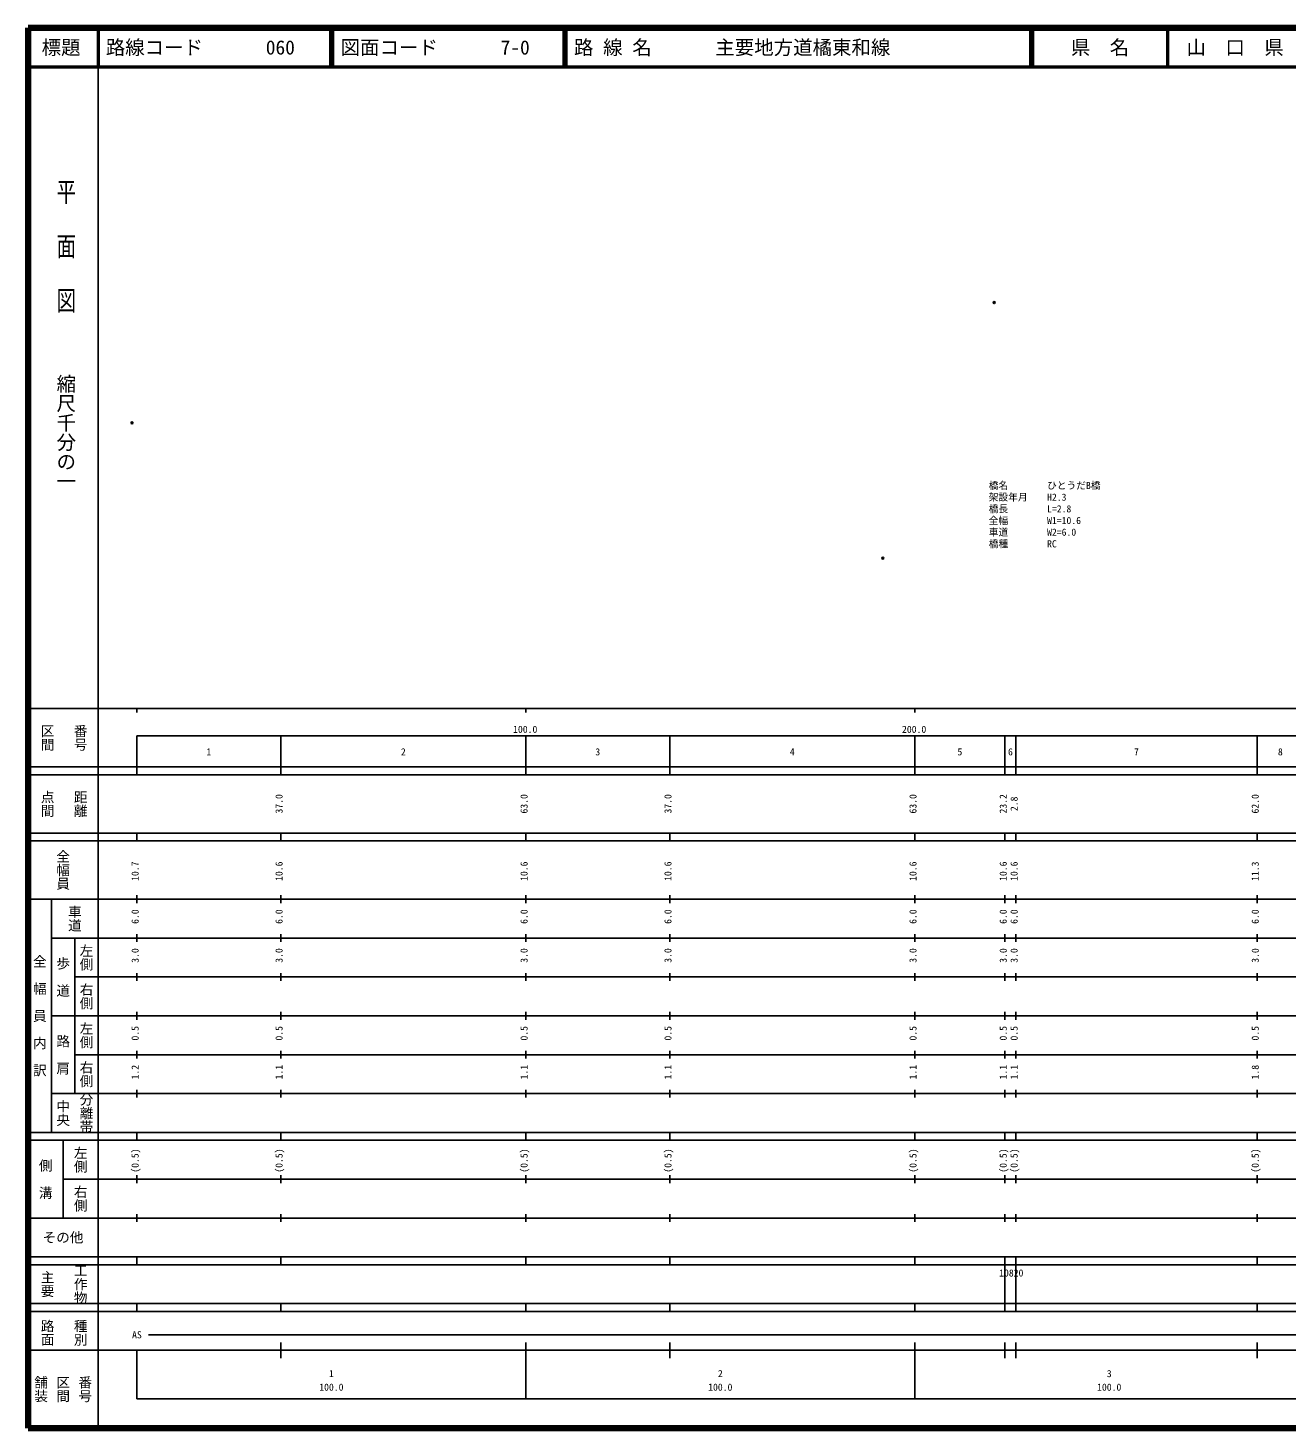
# Model space of a CAD drawing. Units: millimetres on the paper, with parts at other scales. Extents: x 40 to 680, y 20 to 380.
# Drawn here: x 40 to 363.7, y 20 to 380 of the extents above; entities that cross this region are included whole.
import ezdxf
from ezdxf.enums import TextEntityAlignment as Align

# ---------------------------------------------------------------- set-up
doc = ezdxf.new("R2010")
doc.units = ezdxf.units.MM
doc.header["$PDMODE"] = 32
doc.header["$PDSIZE"] = 0.5
for name, color, linetype in [('M-OTRS', 6, 'Continuous'), ('M-STR-HTXT', 7, 'Continuous'), ('M-TTL-TXT', 7, 'Continuous')]:
    doc.layers.add(name, color=color, linetype=linetype)
for name, color, linetype, lineweight in [('M-TTL', 2, 'Continuous', 140), ('M-TTL-BAND', 7, 'Continuous', 25), ('M-TTL-LINE', 7, 'Continuous', 50)]:
    doc.layers.add(name, color=color, linetype=linetype, lineweight=lineweight)
doc.styles.add('@ＭＳ ゴシック', font='')
doc.styles.add('ＭＳ ゴシック', font='')
doc.styles.get('@ＭＳ ゴシック').set_extended_font_data('@MS Gothic')
doc.styles.get('ＭＳ ゴシック').set_extended_font_data('MS Gothic')

msp = doc.modelspace()

# ---------------------------------------------------------------- linework, layer by layer
at = {"layer": 'M-OTRS'}
for p in [(288.447, 309.396), (66.739, 278.501), (259.762, 243.673)]:
    msp.add_point(p, dxfattribs=at)
at = {"layer": 'M-TTL'}
for p, q in [((40, 380), (40, 20)), ((680, 380), (40, 380)), ((40, 20), (680, 20))]:
    msp.add_line(p, q, dxfattribs=at)
at = {"layer": 'M-TTL-BAND'}
for p, q in [((58, 370), (58, 20)), ((40, 205), (579, 205)), ((68, 205), (68, 204)), ((168, 205), (168, 204)), ((268, 205), (268, 204)), ((68, 198), (579, 198)), ((68, 198), (68, 188)), ((105, 188), (105, 198)), ((168, 188), (168, 198)), ((205, 188), (205, 198)), ((268, 188), (268, 198)), ((291.2, 188), (291.2, 198)), ((294, 188), (294, 198)), ((356, 188), (356, 198)), ((40, 190), (579, 190)), ((40, 188), (579, 188)), ((40, 173), (579, 173)), ((68, 171), (68, 173)), ((105, 171), (105, 173)), ((168, 171), (168, 173)), ((205, 171), (205, 173)), ((268, 171), (268, 173)), ((291.2, 171), (291.2, 173)), ((294, 171), (294, 173)), ((356, 171), (356, 173)), ((40, 171), (579, 171)), ((40, 156), (579, 156)), ((46, 96), (46, 156)), ((68, 155), (68, 157)), ((105, 155), (105, 157)), ((168, 155), (168, 157)), ((205, 155), (205, 157)), ((268, 155), (268, 157)), ((291.2, 155), (291.2, 157)), ((294, 155), (294, 157)), ((356, 155), (356, 157)), ((46, 146), (579, 146)), ((52, 146), (52, 106)), ((68, 145), (68, 147)), ((105, 145), (105, 147)), ((168, 145), (168, 147)), ((205, 145), (205, 147)), ((268, 145), (268, 147)), ((291.2, 145), (291.2, 147)), ((294, 145), (294, 147)), ((356, 145), (356, 147)), ((68, 135), (68, 137)), ((105, 135), (105, 137)), ((168, 135), (168, 137)), ((205, 135), (205, 137)), ((268, 135), (268, 137)), ((291.2, 135), (291.2, 137)), ((294, 135), (294, 137)), ((356, 135), (356, 137)), ((52, 136), (579, 136)), ((46, 126), (579, 126)), ((68, 125), (68, 127)), ((105, 125), (105, 127)), ((168, 125), (168, 127)), ((205, 125), (205, 127)), ((268, 125), (268, 127)), ((291.2, 125), (291.2, 127)), ((294, 125), (294, 127)), ((356, 125), (356, 127)), ((52, 116), (579, 116)), ((68, 115), (68, 117)), ((105, 115), (105, 117)), ((168, 115), (168, 117)), ((205, 115), (205, 117)), ((268, 115), (268, 117)), ((291.2, 115), (291.2, 117)), ((294, 115), (294, 117)), ((356, 115), (356, 117)), ((46, 106), (579, 106)), ((68, 105), (68, 107)), ((105, 105), (105, 107)), ((168, 105), (168, 107)), ((205, 105), (205, 107)), ((268, 105), (268, 107)), ((291.2, 105), (291.2, 107)), ((294, 105), (294, 107)), ((356, 105), (356, 107)), ((40, 96), (579, 96)), ((40, 94), (579, 94)), ((49, 94), (49, 74)), ((68, 94), (68, 96)), ((105, 94), (105, 96)), ((168, 94), (168, 96)), ((205, 94), (205, 96)), ((268, 94), (268, 96)), ((291.2, 94), (291.2, 96)), ((294, 94), (294, 96)), ((356, 94), (356, 96)), ((49, 84), (579, 84)), ((68, 83), (68, 85)), ((105, 83), (105, 85)), ((168, 83), (168, 85)), ((205, 83), (205, 85)), ((268, 83), (268, 85)), ((291.2, 83), (291.2, 85)), ((294, 83), (294, 85)), ((356, 83), (356, 85)), ((40, 74), (579, 74)), ((68, 73), (68, 75)), ((105, 73), (105, 75)), ((168, 73), (168, 75)), ((205, 73), (205, 75)), ((268, 73), (268, 75)), ((291.2, 73), (291.2, 75)), ((294, 73), (294, 75)), ((356, 73), (356, 75)), ((40, 64), (579, 64)), ((40, 62), (579, 62)), ((68, 62), (68, 64)), ((105, 62), (105, 64)), ((168, 62), (168, 64)), ((205, 62), (205, 64)), ((268, 62), (268, 64)), ((291.2, 62), (291.2, 64)), ((291.2, 52), (291.2, 62)), ((294, 62), (294, 64)), ((294, 52), (294, 62)), ((356, 62), (356, 64)), ((40, 52), (579, 52)), ((68, 50), (68, 52)), ((105, 50), (105, 52)), ((168, 50), (168, 52)), ((205, 50), (205, 52)), ((268, 50), (268, 52)), ((291.2, 50), (291.2, 52)), ((294, 50), (294, 52)), ((356, 50), (356, 52)), ((40, 50), (579, 50)), ((71, 44), (562, 44)), ((40, 40), (579, 40)), ((68, 40), (68, 27.5)), ((105, 38), (105, 42)), ((168, 27.5), (168, 42)), ((205, 38), (205, 42)), ((268, 27.5), (268, 42)), ((291.2, 38), (291.2, 42)), ((294, 38), (294, 42)), ((356, 38), (356, 42)), ((68, 27.5), (579, 27.5))]:
    msp.add_line(p, q, dxfattribs=at)
at = {"layer": 'M-TTL-LINE'}
for p, q in [((58, 380), (58, 370)), ((117.75, 380), (117.75, 370)), ((118.25, 380), (118.25, 370)), ((177.75, 380), (177.75, 370)), ((178.25, 380), (178.25, 370)), ((297.75, 380), (297.75, 370)), ((298.25, 380), (298.25, 370)), ((333, 380), (333, 370)), ((40, 370), (680, 370))]:
    msp.add_line(p, q, dxfattribs=at)

# ---------------------------------------------------------------- texts
at = {"layer": 'M-STR-HTXT', "style": 'ＭＳ ゴシック'}
for s, p in [('橋名\u3000\u3000\u3000\u3000ひとうだB橋', (287.021, 260.891)), ('架設年月\u3000\u3000H2.3', (287.021, 257.891)), ('橋長\u3000\u3000\u3000\u3000L=2.8', (287.021, 254.891)), ('全幅\u3000\u3000\u3000\u3000W1=10.6', (287.021, 251.891)), ('橋種\u3000\u3000\u3000\u3000RC', (287.021, 245.891)), ('車道\u3000\u3000\u3000\u3000W2=6.0', (287.021, 248.891))]:
    msp.add_text(s, height=1.833, dxfattribs=at).set_placement(p, align=Align.BOTTOM_LEFT)
at = {"layer": 'M-TTL-BAND', "style": '@ＭＳ ゴシック', "width": 1.4}
msp.add_text('平  面  図', height=3.666, rotation=270, dxfattribs=at).set_placement((49.777, 306.475), align=Align.MIDDLE_RIGHT)
at = {"layer": 'M-TTL-BAND', "style": '@ＭＳ ゴシック'}
msp.add_text('縮尺千分の一', height=3.666, rotation=270, dxfattribs=at).set_placement((49.777, 261.03), align=Align.MIDDLE_RIGHT)
for s, p in [('区間', (45, 197.5)), ('番号', (53.5, 197.5)), ('点間', (45, 180.5)), ('距離', (53.5, 180.5)), ('全幅員', (49, 163.5)), ('車道', (52, 151)), ('左側', (55, 141)), ('全\u3000幅\u3000員\u3000内\u3000訳', (43, 126)), ('歩\u3000道', (49, 136)), ('右側', (55, 131)), ('左側', (55, 121)), ('路\u3000肩', (49, 116)), ('右側', (55, 111)), ('分離帯', (55, 101)), ('中央', (49, 101)), ('左側', (53.5, 89)), ('側\u3000溝', (44.5, 84)), ('右側', (53.5, 79)), ('工作物', (53.5, 57)), ('主要', (45, 57)), ('路面', (45, 44.5)), ('種別', (53.5, 44.5)), ('舗装', (43.333, 30)), ('区間', (49, 30)), ('番号', (54.667, 30))]:
    msp.add_text(s, height=2.566, rotation=270, dxfattribs=at).set_placement(p, align=Align.MIDDLE_CENTER)
at = {"layer": 'M-TTL-BAND', "style": 'ＭＳ ゴシック'}
for s, p in [('100.0', (167.844, 198.195)), ('200.0', (267.844, 198.195)), ('1', (86.5, 192.405)), ('2', (136.5, 192.405)), ('3', (186.5, 192.405)), ('4', (236.5, 192.405)), ('5', (279.6, 192.405)), ('6', (292.6, 192.405)), ('7', (325, 192.405)), ('8', (362, 192.405)), ('AS', (68, 42.5)), ('1', (118, 32.523)), ('2', (218, 32.523)), ('3', (318, 32.523)), ('100.0', (118, 29.033)), ('100.0', (218, 29.033)), ('100.0', (318, 29.033))]:
    msp.add_text(s, height=1.833, dxfattribs=at).set_placement(p, align=Align.BOTTOM_CENTER)
for s, p in [('37.0', (106, 180.5)), ('63.0', (169, 180.5)), ('37.0', (206, 180.5)), ('63.0', (269, 180.5)), ('23.2', (292.2, 180.5)), ('2.8', (295, 180.5)), ('62.0', (357, 180.5)), ('10.7', (69, 163.174)), ('10.6', (106, 163.174)), ('10.6', (169, 163.174)), ('10.6', (206, 163.174)), ('10.6', (269, 163.174)), ('10.6', (292.2, 163.174)), ('10.6', (295, 163.174)), ('11.3', (357, 163.174)), ('6.0', (69, 151.5)), ('6.0', (106, 151.5)), ('6.0', (169, 151.5)), ('6.0', (206, 151.5)), ('6.0', (269, 151.5)), ('6.0', (292.2, 151.5)), ('6.0', (295, 151.5)), ('6.0', (357, 151.5)), ('3.0', (69, 141.5)), ('3.0', (106, 141.5)), ('3.0', (169, 141.5)), ('3.0', (206, 141.5)), ('3.0', (269, 141.5)), ('3.0', (292.2, 141.5)), ('3.0', (295, 141.5)), ('3.0', (357, 141.5)), ('0.5', (69, 121.5)), ('0.5', (106, 121.5)), ('0.5', (169, 121.5)), ('0.5', (206, 121.5)), ('0.5', (269, 121.5)), ('0.5', (292.2, 121.5)), ('0.5', (295, 121.5)), ('0.5', (357, 121.5)), ('1.2', (69, 111.5)), ('1.1', (106, 111.5)), ('1.1', (169, 111.5)), ('1.1', (206, 111.5)), ('1.1', (269, 111.5)), ('1.1', (292.2, 111.5)), ('1.1', (295, 111.5)), ('1.8', (357, 111.5)), ('(0.5)', (69, 88.764)), ('(0.5)', (106, 88.764)), ('(0.5)', (169, 88.764)), ('(0.5)', (206, 88.764)), ('(0.5)', (269, 88.764)), ('(0.5)', (292.2, 88.764)), ('(0.5)', (295, 88.764)), ('(0.5)', (357, 88.764))]:
    msp.add_text(s, height=1.833, rotation=90, dxfattribs=at).set_placement(p, align=Align.BOTTOM_CENTER)
msp.add_text('その他', height=2.566, dxfattribs=at).set_placement((49, 69), align=Align.MIDDLE_CENTER)
msp.add_text('10820', height=1.833, dxfattribs=at).set_placement((289.7, 58.405), align=Align.BOTTOM_LEFT)
at = {"layer": 'M-TTL-TXT', "style": 'ＭＳ ゴシック'}
for s, p in [('標題', (48.5, 375)), ('県\u3000名', (315.625, 375)), ('山\u3000口\u3000県', (350.375, 375))]:
    msp.add_text(s, height=3.666, dxfattribs=at).set_placement(p, align=Align.MIDDLE_CENTER)
for s, p in [('路線コード', (60, 375)), ('060', (101.142, 375)), ('図面コード', (120.38, 375)), ('7-0', (161.521, 375)), ('路 線 名', (180.38, 375)), ('主要地方道橘東和線', (216.734, 375))]:
    msp.add_text(s, height=3.666, dxfattribs=at).set_placement(p, align=Align.MIDDLE_LEFT)

doc.saveas('drawing.dxf')
